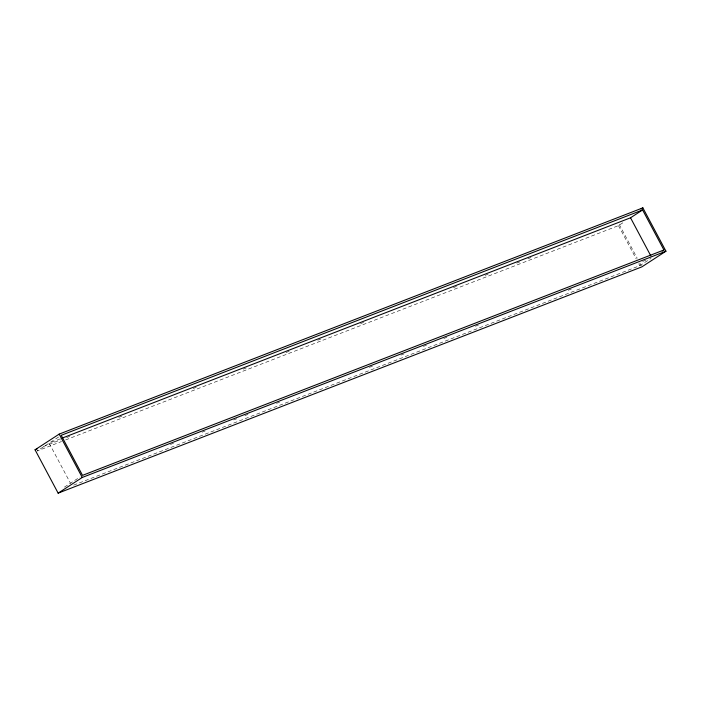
<?xml version="1.0" encoding="UTF-8"?>
<svg xmlns="http://www.w3.org/2000/svg" width="701" height="701" viewBox="0 0 701 701"><rect width="100%" height="100%" fill="white"/><g stroke="black" fill="none" stroke-linecap="round" stroke-linejoin="round"><path stroke-width="0.53" stroke-dasharray="3.5 2.63" d="M58.612 437.003L37.074 451.006L61.557 441.516M64.431 487.125L79.94 477.048M65.64 439.93L618.475 225.634L624.503 221.718M73.701 485.118L639.803 265.679L651.001 258.397M60.356 438.817L49.14 443.163L70.468 483.208M43.217 446.633L60.558 439.904M66.683 437.529L69.741 436.346M118.723 417.358L121.79 416.175M193.222 388.485L196.28 387.294M243.221 369.103L246.279 367.911M286.078 352.489L289.136 351.306M317.711 340.23L320.778 339.039M360.568 323.617L363.635 322.425M453.433 287.62L456.491 286.429M485.066 275.353L488.124 274.17M516.698 263.094L519.756 261.902M527.923 258.739L530.981 257.556M170.422 444.46L173.48 443.269M202.046 432.202L205.104 431.019M233.661 419.943L236.728 418.76M244.886 415.597L247.944 414.405M276.501 403.338L279.568 402.155M369.322 367.359L372.38 366.176M400.946 355.1L404.004 353.917M423.386 346.399L426.445 345.216M443.786 338.495L446.844 337.312M475.401 326.237L478.459 325.054M568.222 290.258L571.28 289.075M642.686 261.394L645.744 260.211M619.255 224.504L637.209 258.213M639.776 263.033L641.319 265.924M618.475 225.634L636.245 259.002M638.786 263.769L639.803 265.679"/><path stroke-width="1.05" d="M35.05 449.797L59.173 434.112L642.861 207.855L665.95 251.203L641.827 266.888L58.139 493.145L35.05 449.797L37.092 449.008M58.139 493.145L82.254 477.46L665.95 251.203M641.073 209.021L642.861 207.855M62.398 438.02L630.532 217.792L642.598 209.95L663.926 249.994L662.2 251.116M642.598 209.95L61.197 435.321L82.525 475.366L663.926 249.994M630.532 217.792L650.843 255.926M59.173 434.112L82.254 477.46"/></g></svg>
